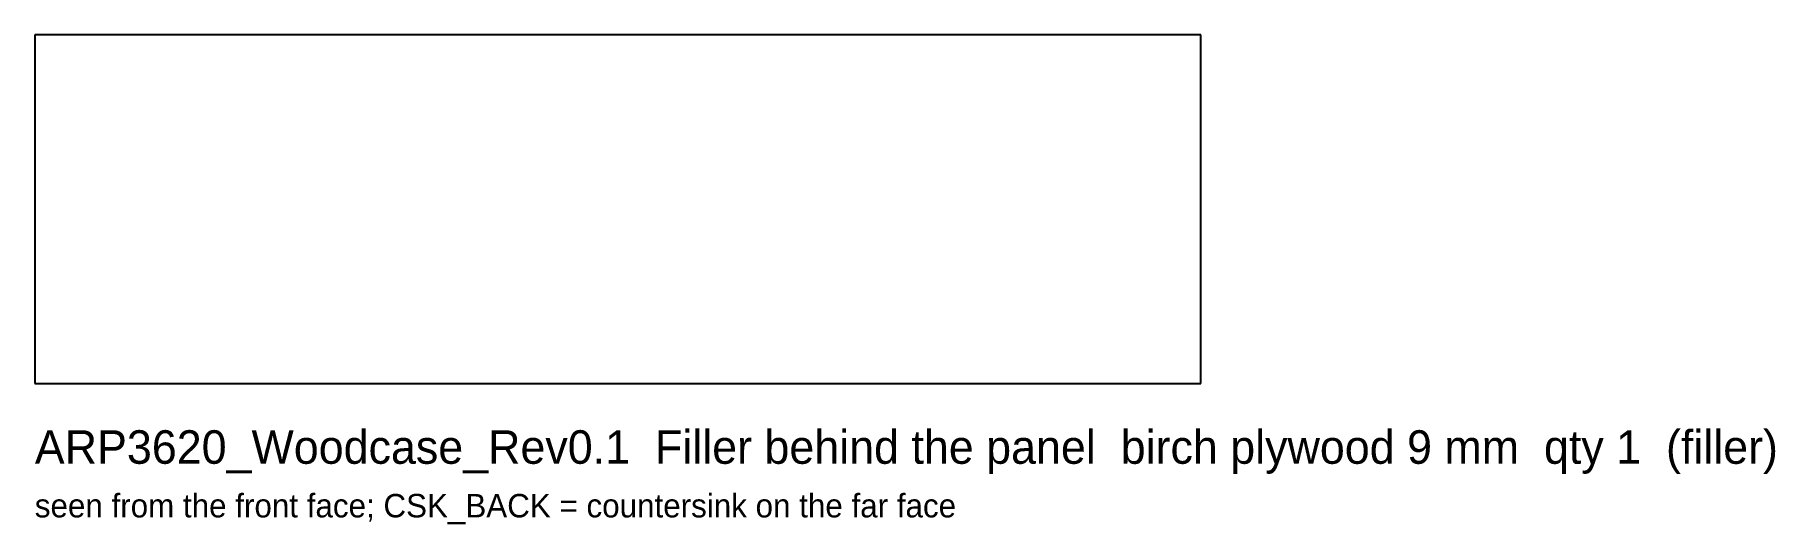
# Model space of a CAD drawing. Header units: millimetres. Extents: x 0 to 260, y -21 to 52.
import ezdxf

# ---------------------------------------------------------------- set-up
doc = ezdxf.new("R2010")
doc.units = ezdxf.units.MM
doc.layers.add('NOTE', color=8, linetype='CONTINUOUS')
doc.layers.add('OUTLINE', color=7, linetype='CONTINUOUS')

msp = doc.modelspace()

# ---------------------------------------------------------------- linework, layer by layer
at = {"layer": 'OUTLINE'}
for p, q in [((174, 52), (0, 52)), ((0, 52), (0, 0)), ((174, 0), (174, 52)), ((0, 0), (174, 0))]:
    msp.add_line(p, q, dxfattribs=at)

# ---------------------------------------------------------------- texts
at = {"layer": 'NOTE'}
for s, height, p in [('ARP3620_Woodcase_Rev0.1  Filler behind the panel  birch plywood 9 mm  qty 1  (filler)', 5, (0, -12)), ('seen from the front face; CSK_BACK = countersink on the far face', 3.5, (0, -20))]:
    msp.add_text(s, height=height, dxfattribs=at).set_placement(p)

doc.saveas('drawing.dxf')
